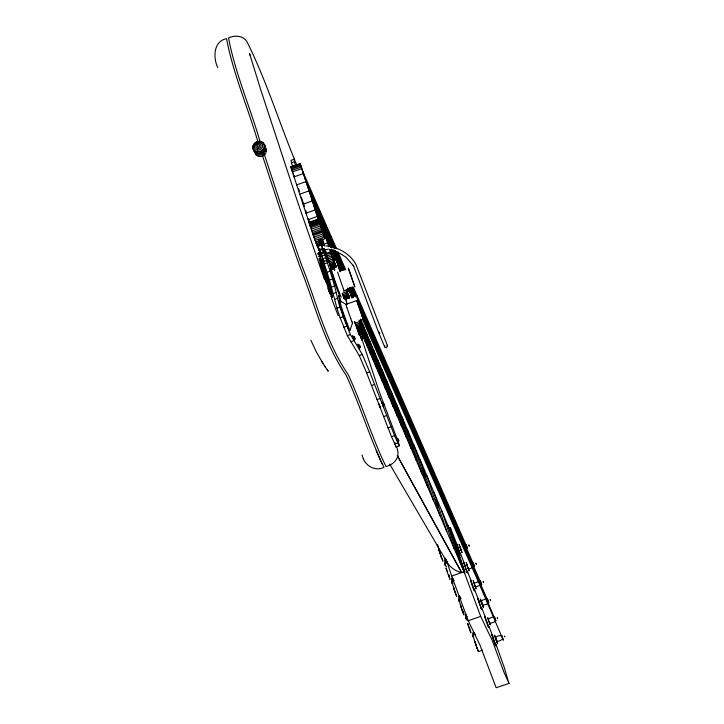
<?xml version="1.0" encoding="UTF-8"?>
<svg xmlns="http://www.w3.org/2000/svg" width="724" height="724" viewBox="0 0 724 724"><rect width="100%" height="100%" fill="white"/><g stroke="black" fill="none" stroke-linecap="round" stroke-linejoin="round"><path stroke-width="1.09" d="M437.233 545.072L437.794 546.52M444.735 560.204L444.645 564.811L446.545 566.82M451.704 578.186L451.613 582.784L452.201 583.408M458.708 596.105L458.618 600.712L459.206 601.327M465.785 613.97L465.695 618.577L467.595 620.586M472.745 632.803L472.672 636.459L473.261 637.075M318.117 246.658L318.071 247.472M332.361 268.785L331.8 267.002L332.316 268.269L336.072 266.812L333.121 257.255M397.847 455.849L398.028 452.201L396.707 446.563M322.967 262.948L329.384 282.876L332.524 296.894L329.619 290.568L325.094 276.74L318.822 252.984L324.035 265.708L322.216 260.54L323.04 263.174M353.231 265.21L378.552 332.307L384.788 347.167L386.507 347.701L387.503 345.819L355.991 264.568C351.819 256.739 344.325 251.065 336.045 248.142M384.725 345.701L384.616 346.832M350.018 330.162L352.642 322.741M322.931 248.649L324.162 252.866L320.687 254.106L313.845 237.11L291.157 168.086L290.921 166.864L294.496 165.914L291.935 166.81M378.706 331.302L378.697 332.606L379.982 333.094M354.443 321.746L357.656 329.682L357.457 328.587M360.045 320.804L362.226 328.072L359.014 320.135M397.25 457.659C395.259 462.247 390.806 465.396 386.01 466.518C371.349 436.699 362.172 404.381 348.027 374.308C325.456 341.457 316.406 301.582 301.582 265.065A141.062 5.186 70.6 0 1 279.835 201.58L264.088 153.741M328.75 286.948L320.651 259.934L323.357 267.002M320.687 254.106L320.189 251.816M324.162 252.866L323.501 251.653L320.089 252.857M297.383 165.823L294.089 159.253L291.039 160.321L292.505 166.755M291.383 162.882L294.433 161.805L294.089 159.253M290.885 166.954L300.225 163.66L324.94 238.694L315.592 241.988M290.957 167.362L300.225 163.66M291.157 168.086L300.496 164.791L300.306 164.067M291.455 169.099L300.804 165.805L300.496 164.791M291.872 170.402L301.211 167.108L300.804 165.805M292.369 171.923L301.709 168.629L301.211 167.108M293.998 176.882L303.347 173.588M296.632 184.892L305.981 181.597M299.7 194.195L309.039 190.901M302.994 204.204L312.343 200.91M313.501 204.937L315.402 204.304L318.288 211.453M313.537 205.227L315.402 204.304M313.736 205.254L315.564 204.611M313.682 205.788L315.51 205.145L315.365 204.575M313.917 206.63L315.745 205.987L315.51 205.145M314.261 207.752L316.089 207.109L315.745 205.987M314.714 209.145L316.542 208.494L316.089 207.109M305.944 213.164L315.284 209.87M316.071 213.399L317.899 212.756M308.089 219.698L317.438 216.404M308.994 222.449L318.343 219.155M309.048 222.603L318.397 219.309M309.175 223.001L319.999 219.318M309.365 223.571L318.714 220.277M309.582 224.223L318.931 220.929M309.8 224.874L319.139 221.58M309.981 225.417L319.32 222.123M310.098 225.788L319.438 222.494M310.134 225.906L319.483 222.612M310.325 226.476L319.673 223.191M310.714 227.662L320.062 224.368M311.229 229.218L320.569 225.924M311.782 230.911L322.515 227.191M312.316 232.522L321.655 229.227M312.732 233.807L322.08 230.513M312.976 234.54L322.325 231.246L301.709 168.629M313.293 235.481L322.632 232.187L322.325 231.246M313.845 237.11L323.185 233.816L322.632 232.187M325.574 234.042L327.402 233.399L326.759 230.911L329.692 238.015M314.424 238.766L323.773 235.472L324.94 238.694M323.311 236.033L325.139 235.381M325.067 235.635L327.809 234.667L327.402 233.399M315.012 240.413L324.361 237.119M326.452 236.739L328.28 236.096M316.144 243.445L319.556 242.241L320.614 244.893L317.202 246.097M316.641 244.73L320.053 243.536M322.524 245.717L321.809 243.581L323.664 242.929L322.578 239.626M317.076 245.798L320.488 244.594M322.967 244.495L327.538 242.884M317.429 246.622L320.841 245.418M318.759 249.753L322.171 248.549M319.148 250.658L322.56 249.454M324.823 250.314L328.479 249.029M317.972 253.282L318.822 252.984M317.881 253.644L318.732 253.346M318.288 253.59L319.139 253.291M320.207 253.147L323.628 251.943M318.469 253.952L319.32 253.653M318.017 254.676L319.565 254.169M320.515 253.807L324.099 252.504M331.149 267.952L325.827 253.445L330.397 251.834L329.728 249.744M318.379 256.368L319.23 256.07M319.384 256.043L320.234 255.735M360.416 334.542L379.204 391.575L398.49 442.626L399.313 445.821L396.272 446.898L391.503 436.69L366.634 372.878L359.249 355.575L347.366 335.655L340.144 317.836L336.941 308.198L329.465 280.007L321.764 256.006L324.814 254.929L323.375 250.567M326.189 254.567L330.759 252.957L330.397 251.834M319.818 258.423L318.967 258.721L319.501 260.74M326.669 256.024L331.239 254.414L330.759 252.957M322.66 258.73L325.709 257.663L324.814 254.929M320.85 259.789L321.7 259.491M327.194 257.545L331.764 255.934L331.239 254.414M319.782 260.278L320.651 259.934M319.809 260.477L320.732 260.052M320.623 261.454L319.773 261.753L320.813 265.446L321.664 265.147M327.719 259.038L328.153 260.169L327.339 257.816L327.719 259.038L332.307 257.482L336.063 266.957M323.592 261.545L326.633 260.468L325.709 257.663M320.415 263.111L321.266 262.812M328.28 260.622L332.85 259.011M320.813 264.658L321.664 264.36M328.823 262.097L333.393 260.486M324.352 263.871L327.402 262.794L326.633 260.468M321.248 266.296L322.099 265.998M329.339 263.464L333.909 261.853M329.809 264.685L334.379 263.074M337.9 262.188L339.728 261.545L339.701 260.939L342.533 267.952M321.728 268.034L322.578 267.735M330.026 265.237L334.597 263.627M330.081 265.364L334.651 263.753M330.171 265.59L334.741 263.979M338.108 262.957L339.936 262.305L339.728 261.545M330.28 265.862L334.85 264.251M323.899 268.342L324.75 268.043M330.397 266.161L334.968 264.55M330.515 266.441L335.085 264.83M330.606 266.667L335.176 265.056M337.502 264.296L340.244 263.328L339.936 262.305M321.067 266.323L322.071 269.808L323.094 269.572M331.583 266.486L335.239 265.201M330.823 267.201L335.393 265.59M324.433 269.907L325.284 269.609M332.063 267.636L337.954 265.491M338.823 265.246L340.651 264.604L340.244 263.328M332.334 267.681L335.076 266.713M332.289 268.088L335.945 266.794M331.502 268.423L336.072 266.812M322.813 271.799L323.664 271.5M323.673 272.088L322.823 272.387L322.071 269.808M327.085 272.26L330.135 271.183L327.402 262.794M323.429 273.817L324.271 273.518M324.352 274.351L323.501 274.658L324.243 277.048L325.031 279.554L325.881 279.256M325.854 274.206L326.705 273.907M324.243 277.048L325.266 276.677M325.501 280.324L326.352 280.025M329.465 280.007L332.515 278.939L330.135 271.183M326.732 281.898L325.881 282.197L325.32 280.441M327.936 282.143L328.787 281.844L329.04 282.632L331.067 291.953L329.71 289.401M326.488 283.274L327.339 282.975M326.796 284.966L327.637 284.668M328.805 284.93L329.655 284.632M327.375 285.817L328.225 285.518M328.606 287.555L327.755 287.853L328.777 290.867L329.619 290.568M328.162 287.962L329.013 287.663M331.502 287.12L334.542 286.043L332.515 278.939M330.262 289.835L331.112 289.537M329.058 291.609L329.619 293.093L330.47 292.795M331.112 294.306L330.262 294.605L329.619 293.093M333.185 293.591L336.226 292.523L334.542 286.043M343.429 291.166L346.172 290.197L349.384 298.134L347.529 291.844M331.646 295.464L330.796 295.763L331.502 297.057L332.588 296.686M331.203 296.587L332.524 296.125M343.058 292.976L346.715 291.691M331.673 297.193L332.524 296.894M342.144 293.301L342.66 294.686L347.23 293.075M342.66 294.686L343.14 295.926L347.71 294.315M334.524 299.428L337.565 298.351L336.226 292.523M343.14 295.926L343.565 296.976L348.135 295.365M343.565 296.976L343.773 297.474L348.38 295.962M343.882 297.745L348.452 296.134M348.968 296.071L350.796 295.428M343.972 297.962L348.543 296.351M344.072 298.188L348.642 296.578M348.742 296.804L344.172 298.415L343.773 297.474M344.244 298.596L348.868 297.102M345.33 298.659L348.986 297.374M344.669 299.528L349.239 297.917M356.715 300.578L363.339 319.347L356.715 300.578L346.054 304.333L346.334 305.682M336.941 308.198L339.981 307.121L337.565 298.351M340.144 317.836L343.185 316.759L350.416 334.579L362.299 354.498L369.683 371.801L394.553 435.613L399.313 445.821M354.986 323.23L359.557 321.619M343.746 327.329L346.796 326.252M355.502 324.614L360.072 323.004M355.982 325.854L360.552 324.243M356.407 326.913L360.977 325.302M356.615 327.411L361.186 325.8M356.651 327.501L361.222 325.891M356.724 327.673L361.294 326.062M356.814 327.891L361.385 326.28M356.914 328.126L361.484 326.515M357.013 328.343L361.584 326.732M357.086 328.533L361.656 326.922M357.14 328.642L361.71 327.031M357.258 328.922L361.828 327.311M357.62 329.239L362.19 327.628M357.511 329.456L362.081 327.845M357.656 329.682L362.262 327.99M358.353 330.615L360.443 329.882L363.955 338.696M347.366 335.655L350.416 334.579M359.05 332.551L361.14 331.818M359.71 334.334L361.801 333.601L464.066 571.698L451.667 576.069L446.12 559.218M350.624 341.8L353.674 340.723M359.249 355.575L362.299 354.498M366.634 372.878L369.683 371.801M371.475 385.539L374.525 384.471M376.978 399.621L380.028 398.544M383.512 416.635L386.562 415.567M387.946 427.884L390.987 426.807M391.503 436.69L394.553 435.613M394.652 444.056L397.693 442.979M448.256 528.357L450.319 527.624L457.83 546.792M452.066 533.841L451.577 534.013L464.319 572.286L464.799 572.114L452.066 533.841L464.799 572.114M360.923 320.035L451.93 534.846L452.482 534.665M467.912 567.725C468.229 570.657 474.682 566.412 474.392 565.86M451.197 533.099L463.713 570.874L464.202 570.702M480.636 581.553L480.401 581.019L474.157 583.227L474.754 585.155L475.487 587.01L481.677 584.539M481.795 603.155C478.836 600.232 488.211 597.635 487.831 599.943M488.501 601.834C490.275 603.544 481.551 606.694 481.976 603.644M451.667 576.069L468.283 620.74L480.682 616.368L488.637 632.966A279.564 10.272 70.6 0 1 492.311 640.64L503.976 672.243L508.999 683.429L504.121 667.057L495.967 644.26M488.555 620.314C486.863 618.513 495.098 615.617 494.917 618.043M495.587 619.943C497.361 621.654 488.628 624.803 489.062 621.753M502.881 638.613C502.049 639.998 495.804 643.645 495.877 639.048C493.723 636.242 501.406 634.876 501.931 635.934M475.243 642.496L474.564 641.002L478.32 651.663L482.582 650.161M508.999 683.429L496.157 687.71L479.912 645.012A279.564 10.272 70.6 0 0 476.238 637.337L468.283 620.74M451.93 534.846L450.319 527.624M325.755 245.852L329.284 246.359M353.792 266.251L346.009 257.192L338.09 252.341M339.565 300.505L346.217 304.505M387.087 345.194L387.503 345.819M331.61 254.359L333.719 260.432L333.474 259.491M321.556 242.974L320.479 239.961L321.809 243.581M345.918 299.274L346.09 300.596M328.596 286.939L330.361 292.043L329.773 290.08M474.51 566.385L357.14 298.062M481.731 584.811L480.401 581.019M463.903 562.249L467.242 572.856L463.487 562.204L464.165 563.688M488.772 602.811L487.442 599.019M495.859 620.921L494.528 617.129M481.198 601.228L481.587 602.142M503.026 639.192L501.696 635.482M495.442 637.609L496.003 638.975M324.352 365.539L328.189 371.303L327.339 369.376M310.904 340.371L316.659 352.534L322.958 363.358M321.764 361.538L325.547 367.367M290.921 166.864L291.365 167.715M363.258 458.645C366.362 466.6 376.154 471.577 384.001 467.224C369.331 437.405 360.163 405.087 346.018 375.023C323.438 342.162 314.388 302.297 299.573 265.771A141.062 5.186 70.6 0 1 277.826 202.286L262.414 155.479M329.538 290.089L329.945 290.776M389.666 464.066L446.645 561.507M397.268 455.776L461.622 572.557A27.883 24.136 -28.5 0 1 445.16 558.077M397.539 455.858L461.65 572.539M322.198 255.844L322.452 256.088M329.773 289.184L330.497 290.315L328.443 281.039M335.474 256.667L337.447 262.441L335.664 257.147M466.22 544.701L467.433 548.258L467.279 547.679M328.922 245.825L328.968 246.386M473.333 562.883L474.419 566.204M294.36 176.484L294.044 175.733M334.126 268.07L334.171 268.631M343.529 289.301L343.954 290.243M327.04 255.97L327.61 257.373M329.085 261.952L328.515 260.559M467.089 565.082L467.242 565.833M325.945 257.264L327.51 261.853L326.949 259.988M332.397 273.889L332.805 274.785M471.243 580.929L470.899 580.268L474.654 590.92L474.238 589.291M470.935 581.037C469.804 579.752 476.012 596.142 473.577 588.277M338.217 291.229L338.796 292.025M352.063 321.945L352.507 322.931M478.356 599.101L478.012 598.44L479.704 603.87M478.048 599.21L477.704 598.549L481.46 609.201L478.383 600.033M485.46 617.273L485.116 616.604L486.818 622.034M492.573 635.437C491.008 632.287 496.628 648.206 495.831 644.668M347.149 324.714L343.14 314.153M460.681 605.327C459.116 602.169 464.736 618.097 463.939 614.549M319.718 251.454L317.945 246.73M321.248 253.581L321.809 254.577L321.592 253.59M363.14 458.373L362 455.007M319.112 221.101L330.524 246.965M331.438 249.038L341.031 270.758M348.796 288.351L352.914 297.664M362.498 319.384L478.519 582.159L503.361 640.378M309.293 191.281L334.28 248.196M335.637 251.3L343.819 269.934M351.538 287.528L355.629 296.84M361.538 310.288L481.134 583.39M312.569 201.218L333.004 247.698M333.918 249.762L343.004 270.423M350.724 287.98L354.353 296.243M362.081 313.8L488.6 602.522M315.782 211.001L331.728 247.174M333.094 250.278L341.746 269.916M349.493 287.491L353.593 296.795M361.792 315.402L476.121 574.874L495.65 620.649M302.876 171.697L336.56 248.784M337.918 251.889L345.601 269.491M353.294 287.093L467.306 548.023M305.999 181.272L335.42 248.45M336.778 251.554L344.923 270.152M352.163 286.695L356.235 295.989M395.385 446.319L395.648 446.916M463.713 570.874L464.319 572.286M322.008 239.047L323.664 242.929M291.609 168.294L292.215 169.706M320.307 240.766L321.547 243.68M322.958 248.395L325.221 253.373L323.918 248.902M319.592 251.264L318.352 248.187M319.764 251.662L320.542 253.056M376.136 450.346L381.937 463.957M463.641 570.693L480.682 616.368M323.112 249.798L325.501 255.246L323.918 250.042M457.36 545.416L456.681 543.923L460.437 554.575L460.274 553.815M464.129 562.756L464.473 563.58M485.496 618.206C481.994 609.481 491.162 635.69 487.795 624.613M492.61 636.378C488.962 627.283 498.266 653.6 495.261 643.908M353.412 296.641L353.086 295.872L353.466 297.374M332.443 247.346L332.054 246.486L332.298 247.427M343.547 289.347L337.556 272.106M322.071 242.929L322.497 244.006M326.126 252.83L325.691 251.726M321.764 243.038L322.461 244.83M351.475 320.488L352.099 322.026M439.685 551.643C436.047 542.548 445.351 568.865 442.346 559.172M446.798 569.815C443.16 560.72 452.464 587.037 449.459 577.345M317.338 244.35L317.592 244.956M329.583 288.641L328.198 285.256M460.265 553.036L464.337 563.435M467.595 571.761L471.252 581.119M474.482 589.372L479.65 602.585M482.039 608.685L485.596 617.789M489.162 626.884L492.809 636.224M445.233 559.091L446.744 562.955M452.581 578.033L453.713 580.929M459.586 595.961L460.717 598.857M474.021 632.676L474.772 634.604M445.133 559.127L446.645 562.991M452.482 578.069L453.613 580.965M459.487 595.997L460.618 598.893M473.921 632.713L474.673 634.64M294.731 159.977C278.559 120.618 265.916 79.522 246.83 41.476C242.983 35.512 234.431 34.996 228.531 37.956C235.246 73.215 249.97 106.899 260.025 141.379M488.356 619.111C485.578 612.323 491.931 630.36 489.813 623.237M474.13 582.775C470.446 573.39 478.763 596.992 475.252 585.897M467.025 564.602L466.175 562.602L469.08 570.856L468.138 567.725M471.279 581.861L471.695 582.947M480.673 606.513L481.768 609.092L481.351 607.454M466.446 570.177L467.55 572.747L467.125 571.118M335.112 250.622L335.746 252.106L335.502 251.165M352.126 297.808L351.493 296.315L351.945 297.908M318.062 211.607C315.981 206.584 320.714 219.996 319.148 214.693M339.131 267.572L338.497 266.079L340.28 271.382M359.484 320.578L360.118 322.071L359.665 320.479M331.782 249.581L332.416 251.065L332.171 250.124M331.936 255.138L332.452 256.495M355.158 322.823L354.642 321.456M357.946 330.841L357.321 329.393L359.439 335.384L358.208 331.556M350.733 318.569L351.493 320.56M468.546 625.409C464.953 616.721 473.143 639.916 470.428 630.74M461.016 606.151L461.441 607.237M454.328 589.074C450.735 580.376 458.916 603.581 456.211 594.395M326.099 257.635L326.732 259.355M292.93 172.022L292.315 170.574L292.749 172.122M394.707 442.654L394.897 443.16M323.239 259.21L322.786 258.106L323.293 259.889M379.874 406.671L380.381 407.856L380.019 406.589M315.601 240.884L316.098 242.205M329.357 288.016C326.877 281.835 332.75 298.08 329.827 289.301M328.868 287.591L329.302 288.74M328.986 291.093L329.185 291.618M331.529 298.415L338.199 315.718M321.003 243.753L321.655 245.481M322.18 263.88L321.23 261.572L327.538 283.365M319.556 242.241L318.641 239.716M322.515 264.568L327.872 279.147M363.475 337.601L360.317 328.461M495.831 638.269C491.008 626.106 501.198 654.161 496.175 639.464M481.605 601.925C477.397 591.155 485.759 614.794 482.7 605.065M460.627 549.091L461.188 550.457L460.907 549.48M493.026 637.464L493.496 638.731M464.582 564.774L465.052 566.05M457.948 547.878C452.147 533.036 462.708 562.72 459.713 553.055M350.425 287.473L351.964 292.143L350.244 287.573M342.733 269.147L341.882 267.011L342.805 270.061M334.479 248.178L333.574 245.952L334.28 248.287M360.733 319.302L361.638 321.528L361.186 319.945M341.565 270.215L340.027 265.545L341.746 270.115M333.312 250.423L334.226 252.649L333.52 250.305M331.158 247.128L330.244 244.902L330.949 247.246M346.217 289.609L347.122 291.835L346.669 290.243M323.981 230.006L323.139 227.87L325.248 233.942L324.271 230.802M326.805 238.839L325.963 236.703L328.072 242.775L327.094 239.635M329.99 249.373L330.895 251.599L330.443 250.015M475.659 643.582L476.13 644.858M360.86 337.067C358 329.692 364 346.615 361.086 337.701M447.215 570.901L447.685 572.177M440.111 552.729L440.581 554.005M334.569 269.183L334.841 269.916M382.426 403.657L381.702 401.892L383.358 406.426M350.751 318.623L346.76 307.139M331.13 268.314L330.253 266.142L330.931 268.423M358.679 346C355.828 338.624 361.828 355.538 358.905 346.633M336.886 287.853L334.343 280.749M379.159 404.146L379.819 405.992M323.963 261.744L323.519 260.522M323.8 267.998L326.669 275.799M326.768 276.26L328.207 280.107M328.325 287.184L320.741 262.649M504.664 636.486C504.094 635.029 505.216 638.016 504.628 636.505M481.75 602.594L481.931 603.083M467.867 567.878L467.116 565.743M460.663 548.484L459.061 544.43L460.373 548.638M460.582 548.521L459.849 546.665L461.975 552.693L460.754 549.018M486.383 620.568L488.881 627.265L488.718 626.495M344.534 269.409L343.348 266.387L344.325 269.527M469.016 626.685L469.514 628.061M347.457 288.279L348.642 291.292L347.665 288.152M339.411 268.305L339.972 269.898M318.334 212.349L318.895 213.942M398.544 439.902C397.177 436.382 399.829 443.477 398.462 439.948M332.316 268.269L332.778 269.59M324.053 245.653L323.411 243.59L324.298 245.988M325.058 249.282L325.348 250.079M325.42 250.984L324.859 249.391M379.657 406.083L379.014 404.227M293.265 173.633L293.546 174.403M316.171 243.092L317.329 246.033L316.895 244.486M330.244 289.166C328.787 285.374 331.664 293.12 330.153 289.22M324.578 279.681L297.238 200.847L260.468 88.943L249.59 53.648L249.997 55.142M317.058 244.649L317.501 245.888M331.764 255.934L332.307 257.482M323.185 233.816L323.773 235.472M488.447 620.251L488.818 621.328M481.994 602.992L482.365 604.069M493.985 640.106L494.908 642.785M437.006 503.578L435.767 499.623L438.509 507.388L435.459 499.732L438.201 507.497L436.961 503.542M455.296 591.716L455.776 593.101M349.466 289.537L350.443 292.677L348.977 288.858M330.298 240.504L328.823 236.685L330.995 242.848L330.551 241.255M321.718 222.775L320.252 218.956L322.424 225.11L321.972 223.517M332.741 257.292L333.266 258.839M382.652 404.291L383.231 406.028M322.832 245.608L321.972 242.983M322.008 246.486L323.221 250.377L320.958 244.296M320.099 241.671L320.37 242.45M319.791 241.78L320.062 242.558M323.682 260.432L323.909 261.065M318.596 247.689L318.94 248.694M316.379 242.983L316.65 243.762M319.384 214.512L320.877 218.947M330.787 241.101L332.434 245.988M328.008 279.726L328.506 281.002M482.103 603.572L482.256 604.033M458.916 550.638L459.351 551.932M477.107 647.609L478.157 650.894M462.88 611.273L463.677 613.69M448.663 574.928L449.097 576.223M334.379 269.283L334.633 270.034M327.682 258.224L326.977 255.889M333.574 278.469L334.081 279.989M319.375 240.278L321.04 244.603M342.352 311.827L342.859 313.347M315.899 242.323L315.456 240.965M339.981 307.121L343.185 316.759M328.234 280.405L328.787 281.844M320.832 253.192L321.764 256.006M451.885 534.285L464.582 572.865M450.464 531.407L462.672 568.476M448.02 525.597L460.292 562.892M441.893 511.171L454.419 549.217M433.83 492.139L446.789 531.525M426.898 475.759L440.138 515.968M419.992 459.478L433.576 500.746M413.712 444.654L427.622 486.899M407.494 429.966L421.649 472.962M401.992 416.997L416.318 460.509M396.399 403.784L411.069 448.355M391.195 391.485L406.137 436.889M386.399 380.2L401.485 426.047M381.937 369.665L397.195 416.047M377.792 359.918L393.304 407.042M373.566 349.9L389.25 397.548M369.801 341.049L385.657 389.222M366.29 332.723L382.344 381.503M362.878 324.705L378.978 373.629M360.814 320.542L376.009 366.697M360.172 320.669L373.059 359.837M349.792 289.636L352.389 297.528M360.063 322.261L370.453 353.828M340.651 264.604L342.588 270.495M348.461 288.333L351.493 297.537M361.176 327.547L367.774 347.565M360.95 328.506L365.511 342.352M334.443 252.097L335.999 256.83M336.624 258.721L339.221 266.604M327.809 234.667L332.099 247.698M333.049 250.585L340.036 271.817M333.384 267.102L334.425 270.269M321.836 242.594L322.488 244.567M319.347 249.328L319.565 249.988M298.469 188.34L299.428 191.272M301.347 197.018L304.505 206.63M305.718 210.34L306.677 213.263M308.542 218.883L311.655 228.35M258.006 142.094C247.952 107.614 233.228 73.92 226.522 38.662C213.372 41.187 213.019 57.83 217.743 67.576M473.134 636.296L476.908 647.917M459.079 600.549L462.853 612.169M452.066 582.621L455.849 594.241A2.154 1.566 -18 0 0 456.401 594.875M437.667 545.742L441.441 557.362M496.501 640.414L496.782 641.401M475.216 586.033L475.487 587.01M394.852 442.572L395.014 443.088M346.479 301.944L347.185 304.098M325.872 251.626L326.234 252.767M328.696 260.45L329.058 261.599M342.09 311.058L341.004 307.555M318.868 239.762L320.651 244.404M319.257 249.626L319.7 251.056M322.859 225.146L324.099 229.028M325.031 231.933L327.574 239.906M328.225 241.943L329.538 246.024M330.859 250.16L332.198 254.359M316.542 208.494L328.777 246.766M330.026 263.464L330.606 265.274M324.207 248.377L325.827 253.445M343.981 296.587L344.343 297.754M468.147 568.059L468.301 568.639M346.009 300.379L346.552 302.116M346.298 305.591L346.787 307.211M330.931 266.314L331.23 267.301M317.184 244.368L317.374 244.993M294.188 175.651L294.333 176.14M294.433 161.805L295.555 165.687M332.226 273.98L332.479 274.966M459.297 600.902A2.154 1.566 -18 0 1 461.07 598.223M463.849 612.993A2.154 1.566 -18 0 1 463.043 610.92M445.649 565.281A2.154 1.566 -18 0 1 445.287 563.399A2.154 1.566 -18 0 1 447.631 562.286M449.088 576.621A2.154 1.566 -18 0 1 449.061 575.019M473.686 636.93A2.154 1.566 -18 0 1 473.197 635.256A2.154 1.566 -18 0 1 475.125 633.971M477.46 648.55A2.154 1.566 -18 0 1 476.826 647.518M466.709 619.047A2.154 1.566 -18 0 1 467.098 616.459M470.148 630.387A2.154 1.566 -18 0 1 470.12 628.785M453.061 583.444A2.154 1.566 -18 0 1 452.057 581.797A2.154 1.566 -18 0 1 454.066 580.295M438.228 546.376A2.154 1.566 -18 0 1 437.649 544.91M442.002 557.996A2.154 1.566 -18 0 1 441.368 556.964M339.782 295.989A15.72 0.579 70.6 0 1 333.031 277.591A15.72 0.579 70.6 0 1 330.587 268.613M341.194 297.13A15.72 0.579 70.6 0 1 334.425 279.174A15.72 0.579 70.6 0 1 331.348 268.342M341.131 301.971A15.72 0.579 70.6 0 1 339.628 295.844M339.728 300.225A15.72 0.579 70.6 0 1 338.868 296.116M349.973 329.583A15.72 0.579 70.6 0 1 344.28 315.619A15.72 0.579 70.6 0 1 339.873 300.94M349.212 329.845A15.72 0.579 70.6 0 1 343.52 315.881A15.72 0.579 70.6 0 1 339.113 301.202M339.755 302.614A15.72 0.579 70.6 0 1 340.696 304.913M264.495 149.533A4.453 3.864 -23.1 0 1 261.88 153.461A4.453 3.864 -23.1 0 1 257.111 153.126M265.645 148.203A5.883 5.104 -23.1 0 1 266.305 152.076M265.753 153.398A5.883 5.104 -23.1 0 1 259.319 156.52A5.883 5.104 -23.1 0 1 254.939 151.977M265.093 146.9A5.883 5.104 -23.1 0 1 262.459 154.601A5.883 5.104 -23.1 0 1 254.613 151.995M319.012 209.67L321.121 215.743L319.012 209.67M321.836 218.503L323.945 224.576L321.836 218.503M324.66 227.336L326.768 233.409L324.66 227.336M330.416 236.241L332.524 242.314L330.416 236.241M327.483 236.169L329.592 242.232L327.483 236.169M348.389 268.251L354.814 286.758L348.389 268.251M336.859 255.834L338.968 261.907L336.859 255.834M333.131 253.825L335.239 259.898L333.131 253.825M356.67 295.754L363.095 314.261L356.67 295.754M323.148 261.663L324.062 264.287L323.148 261.663M321.981 260.712L323.755 265.808L321.981 260.712M362.606 328.144L365.267 335.791L362.606 328.144M368.326 341.547L370.987 349.203L368.326 341.547M358.914 330.298L360.109 333.737L358.914 330.298M361.71 336.198L362.534 338.551L361.71 336.198M375.041 357.231L377.702 364.887L375.041 357.231M382.335 371.421L384.987 379.068L382.335 371.421M354.262 336.651L355.077 339.004L354.262 336.651M359.538 345.131L360.362 347.484L359.538 345.131M352.733 335.827L354.407 340.651L352.733 335.827M390.761 397.014L393.422 404.671L390.761 397.014M400.408 416.671L402.761 424.427L400.408 416.671M383.277 402.779L384.1 405.141L383.277 402.779M410.888 441.296L413.549 448.943L410.888 441.296M422.744 469.071L425.395 476.727L422.744 469.071M396.58 437.948L398.254 442.762L396.58 437.948M468.881 545.054L469.224 546.068L468.881 545.054M475.994 563.245L476.338 564.249L476.012 563.29M483.18 581.616L483.532 582.621L483.18 581.616M490.22 599.617L490.573 600.621L490.22 599.617M497.307 617.726L497.659 618.73L497.334 617.771M257.292 152.176A6.163 5.358 -23.1 0 0 264.55 144.691A6.163 5.358 -23.1 0 0 254.386 143.352A6.163 5.358 -23.1 0 0 257.292 152.176M258.106 147.099A1.294 1.122 -23.1 0 0 259.626 145.524A1.294 1.122 -23.1 0 0 257.491 145.243A1.294 1.122 -23.1 0 0 258.106 147.099M260.984 153.162A6.163 5.358 -23.1 0 0 264.486 144.773A6.136 5.33 -23.1 0 1 260.984 153.153A6.163 5.358 -23.1 0 1 253.264 148.737A6.136 5.33 -23.1 0 0 260.984 153.153M257.545 150.022A4.244 3.683 -23.1 0 0 262.55 144.872A4.244 3.683 -23.1 0 0 255.545 143.949A4.244 3.683 -23.1 0 0 257.545 150.022M257.337 151.606A5.683 4.941 -23.1 0 0 264.043 144.7A5.683 4.941 -23.1 0 0 254.658 143.47A5.683 4.941 -23.1 0 0 257.337 151.606M257.798 148.52A2.778 2.416 -23.1 0 0 261.074 145.144A2.778 2.416 -23.1 0 0 256.495 144.547A2.778 2.416 -23.1 0 0 257.798 148.52"/></g></svg>
